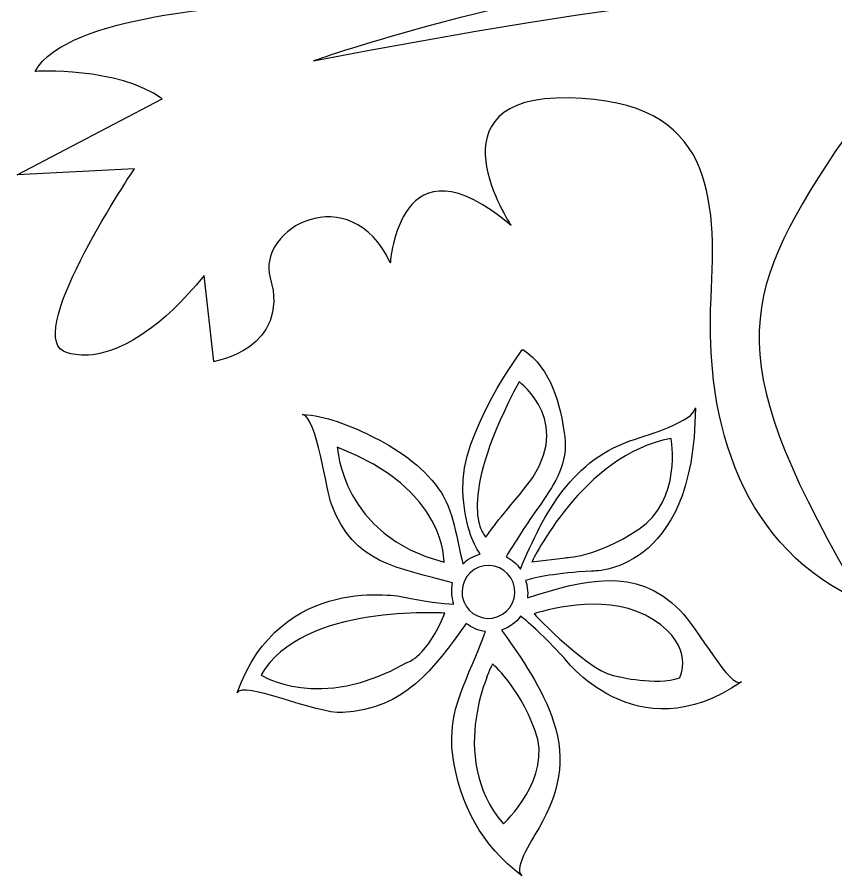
# Model space of a CAD drawing. Header units: centimetres. Extents: x -10.3 to 10.3, y -9.7 to 9.6.
# Drawn here: x -10.28 to -4.45, y -6.13 to -0.01 of the extents above; entities that cross this region are included whole.
import ezdxf

# ---------------------------------------------------------------- set-up
doc = ezdxf.new("R2010")
doc.units = ezdxf.units.CM
doc.header["$MEASUREMENT"] = 0
doc.layers.add('Camada 1', color=7, linetype='Continuous')

msp = doc.modelspace()

# ---------------------------------------------------------------- linework, layer by layer
at = {"layer": 'Camada 1'}
for points, knots in [([(0.39616, -0.19823), (-2.97984, 1.92381), (-3.66988, 1.50976), (-5.49201, 1.21197), (-5.49201, 1.21197), (-6.27422, 1.08418), (-6.82345, 2.49102), (-6.74934, 3.56322), (-6.74934, 3.56322), (-7.26845, 2.43424), (-7.39826, 0.90508), (-6.66451, 0.76562), (-6.66451, 0.76562), (-6.66491, 0.76554), (-9.04571, 1.21822), (-9.76133, 0.44651), (-9.76133, 0.44651), (-9.76133, 0.44651), (-9.24505, 0.53086), (-8.60918, 0.07355), (-8.60918, 0.07355), (-8.60918, 0.07355), (-9.9398, 0.01182), (-10.1535, -0.39709), (-10.1535, -0.39709), (-10.1535, -0.39709), (-9.5666, -0.36354), (-9.2487, -0.59214), (-9.2487, -0.59214), (-9.2487, -0.59214), (-10.28232, -1.13519), (-10.28232, -1.13519), (-10.28232, -1.13519), (-10.28232, -1.13519), (-9.44748, -1.09227), (-9.44748, -1.09227), (-9.44748, -1.09227), (-9.44748, -1.09227), (-10.22509, -2.24829), (-9.95241, -2.39074), (-9.95241, -2.39074), (-9.95241, -2.39074), (-9.57361, -2.6096), (-8.94906, -1.85274), (-8.94906, -1.85274), (-8.94906, -1.85274), (-8.88019, -2.46504), (-8.88019, -2.46504), (-8.88019, -2.46504), (-8.88019, -2.46504), (-8.33359, -2.37574), (-8.47871, -1.86938), (-8.47871, -1.86938), (-8.58052, -1.51439), (-7.90986, -1.15289), (-7.6235, -1.76093), (-7.6235, -1.76093), (-7.6235, -1.76093), (-7.55974, -0.81494), (-6.76265, -1.49547), (-6.76265, -1.49547), (-6.76265, -1.49547), (-7.38201, -0.56779), (-6.35009, -0.58599), (-6.35009, -0.58599), (-5.31816, -0.60454), (-5.30004, -1.28751), (-5.33771, -2.01101), (-5.33771, -2.01101), (-5.38512, -2.92152), (-5.11117, -3.80351), (-4.25308, -4.18036), (-4.25308, -4.18036), (-5.26355, -2.46615), (-5.15486, -2.02993), (-4.4494, -0.96128), (-4.4494, -0.96128), (-3.84959, -0.05238), (-2.92212, -1.14816), (-2.92212, -1.14816), (-2.92212, -1.14816), (-2.92212, -1.14816), (-0.42845, 0.38158), (0.53852, -0.95676), (0.53852, -0.95676), (0.53852, -0.95676), (0.43967, 1.36533), (-8.17027, -0.32234), (-8.17027, -0.32234), (-8.17025, -0.32237), (-3.21175, 1.45817), (0.39616, -0.19823)], [0, 0, 0, 0, 0.0416667, 0.0416667, 0.0416667, 0.0416667, 0.0833333, 0.0833333, 0.0833333, 0.0833333, 0.125, 0.125, 0.125, 0.125, 0.1666667, 0.1666667, 0.1666667, 0.1666667, 0.2083333, 0.2083333, 0.2083333, 0.2083333, 0.25, 0.25, 0.25, 0.25, 0.2916667, 0.2916667, 0.2916667, 0.2916667, 0.3333333, 0.3333333, 0.3333333, 0.3333333, 0.375, 0.375, 0.375, 0.375, 0.4166667, 0.4166667, 0.4166667, 0.4166667, 0.4583333, 0.4583333, 0.4583333, 0.4583333, 0.5, 0.5, 0.5, 0.5, 0.5416667, 0.5416667, 0.5416667, 0.5416667, 0.5833333, 0.5833333, 0.5833333, 0.5833333, 0.625, 0.625, 0.625, 0.625, 0.6666667, 0.6666667, 0.6666667, 0.6666667, 0.7083333, 0.7083333, 0.7083333, 0.7083333, 0.75, 0.75, 0.75, 0.75, 0.7916667, 0.7916667, 0.7916667, 0.7916667, 0.8333333, 0.8333333, 0.8333333, 0.8333333, 0.875, 0.875, 0.875, 0.875, 0.9166667, 0.9166667, 0.9166667, 0.9166667, 1, 1, 1, 1]), ([(-5.55897, -4.23844), (-5.87377, -3.91803), (-6.24959, -4.02333), (-6.64606, -4.14904), (-6.64606, -4.14904), (-6.64392, -4.12658), (-6.64355, -4.1038), (-6.6473, -4.08038), (-6.6473, -4.08038), (-6.6473, -4.08038), (-6.65169, -4.05395), (-6.65169, -4.05395), (-6.65169, -4.05395), (-6.6533, -4.04371), (-6.65685, -4.03437), (-6.65952, -4.02479), (-6.65952, -4.02479), (-6.58276, -4.00174), (-6.44219, -3.97365), (-6.18943, -3.95909), (-6.18943, -3.95909), (-6.18943, -3.95909), (-5.45503, -3.98528), (-5.44976, -2.79474), (-5.44976, -2.79474), (-5.45762, -2.89055), (-5.79488, -2.99215), (-5.87629, -3.01755), (-5.87629, -3.01755), (-6.32526, -3.15757), (-6.52634, -3.53968), (-6.69663, -3.94454), (-6.69663, -3.94454), (-6.72277, -3.90681), (-6.75801, -3.8763), (-6.79897, -3.85627), (-6.79897, -3.85627), (-6.71957, -3.7258), (-6.63503, -3.59931), (-6.54706, -3.47379), (-6.54706, -3.47379), (-6.44866, -3.33388), (-6.35566, -3.18111), (-6.38027, -3.00238), (-6.38027, -3.00238), (-6.41271, -2.76772), (-6.47168, -2.51967), (-6.68023, -2.37839), (-6.68023, -2.37839), (-6.68023, -2.37839), (-7.12907, -2.97706), (-7.10634, -3.38354), (-7.10634, -3.38354), (-7.09229, -3.63262), (-7.03898, -3.75528), (-6.98267, -3.83791), (-6.98267, -3.83791), (-7.03069, -3.84987), (-7.07297, -3.87379), (-7.10612, -3.90691), (-7.10612, -3.90691), (-7.15507, -3.72459), (-7.1665, -3.53022), (-7.27924, -3.372), (-7.27924, -3.372), (-7.39759, -3.206), (-7.58629, -3.07882), (-7.7674, -2.99134), (-7.7674, -2.99134), (-7.90826, -2.92321), (-8.08929, -2.84735), (-8.24807, -2.84344), (-8.24807, -2.84344), (-8.15192, -2.84569), (-8.07374, -3.40216), (-8.04368, -3.4822), (-8.04368, -3.4822), (-7.88205, -3.91262), (-7.56889, -3.93212), (-7.1796, -4.04248), (-7.1796, -4.04248), (-7.18621, -4.07394), (-7.18788, -4.10699), (-7.1824, -4.14053), (-7.1824, -4.14053), (-7.1824, -4.14053), (-7.17798, -4.16704), (-7.17798, -4.16704), (-7.17798, -4.16704), (-7.17642, -4.17701), (-7.17309, -4.18612), (-7.17036, -4.19564), (-7.17036, -4.19564), (-7.25497, -4.19), (-7.37295, -4.17527), (-7.53758, -4.14217), (-7.53758, -4.14217), (-7.53758, -4.14217), (-8.41026, -3.96315), (-8.71392, -4.82686), (-8.71392, -4.82686), (-8.68201, -4.73608), (-8.14422, -4.97892), (-7.96443, -4.96764), (-7.96443, -4.96764), (-7.51607, -4.93981), (-7.31723, -4.65834), (-7.08175, -4.33132), (-7.08175, -4.33132), (-7.04304, -4.36296), (-6.996, -4.38326), (-6.94517, -4.38932), (-6.94517, -4.38932), (-6.94977, -4.40067), (-6.95366, -4.4103), (-6.95562, -4.41586), (-6.95562, -4.41586), (-7.06021, -4.70947), (-7.22375, -4.94754), (-7.17824, -5.2729), (-7.17824, -5.2729), (-7.12868, -5.6258), (-6.9739, -5.91102), (-6.68635, -6.13079), (-6.68635, -6.13079), (-6.75493, -6.07835), (-6.59052, -5.83716), (-6.56342, -5.78887), (-6.56342, -5.78887), (-6.42372, -5.53963), (-6.36776, -5.3127), (-6.45991, -5.03311), (-6.45991, -5.03311), (-6.5391, -4.79255), (-6.68486, -4.58387), (-6.83094, -4.37893), (-6.83094, -4.37893), (-6.7749, -4.36089), (-6.72746, -4.32657), (-6.69468, -4.28098), (-6.69468, -4.28098), (-6.62676, -4.3335), (-6.52852, -4.42142), (-6.39165, -4.57009), (-6.39165, -4.57009), (-6.39165, -4.57009), (-5.87471, -5.26848), (-5.12136, -4.74823), (-5.12136, -4.74823), (-5.2006, -4.8028), (-5.4283, -4.3715), (-5.55897, -4.23844)], [0, 0, 0, 0, 0.025641, 0.025641, 0.025641, 0.025641, 0.0512821, 0.0512821, 0.0512821, 0.0512821, 0.0769231, 0.0769231, 0.0769231, 0.0769231, 0.1025641, 0.1025641, 0.1025641, 0.1025641, 0.1282051, 0.1282051, 0.1282051, 0.1282051, 0.1538462, 0.1538462, 0.1538462, 0.1538462, 0.1794872, 0.1794872, 0.1794872, 0.1794872, 0.2051282, 0.2051282, 0.2051282, 0.2051282, 0.2307692, 0.2307692, 0.2307692, 0.2307692, 0.2564103, 0.2564103, 0.2564103, 0.2564103, 0.2820513, 0.2820513, 0.2820513, 0.2820513, 0.3076923, 0.3076923, 0.3076923, 0.3076923, 0.3333333, 0.3333333, 0.3333333, 0.3333333, 0.3589744, 0.3589744, 0.3589744, 0.3589744, 0.3846154, 0.3846154, 0.3846154, 0.3846154, 0.4102564, 0.4102564, 0.4102564, 0.4102564, 0.4358974, 0.4358974, 0.4358974, 0.4358974, 0.4615385, 0.4615385, 0.4615385, 0.4615385, 0.4871795, 0.4871795, 0.4871795, 0.4871795, 0.5128205, 0.5128205, 0.5128205, 0.5128205, 0.5384615, 0.5384615, 0.5384615, 0.5384615, 0.5641026, 0.5641026, 0.5641026, 0.5641026, 0.5897436, 0.5897436, 0.5897436, 0.5897436, 0.6153846, 0.6153846, 0.6153846, 0.6153846, 0.6410256, 0.6410256, 0.6410256, 0.6410256, 0.6666667, 0.6666667, 0.6666667, 0.6666667, 0.6923077, 0.6923077, 0.6923077, 0.6923077, 0.7179487, 0.7179487, 0.7179487, 0.7179487, 0.7435897, 0.7435897, 0.7435897, 0.7435897, 0.7692308, 0.7692308, 0.7692308, 0.7692308, 0.7948718, 0.7948718, 0.7948718, 0.7948718, 0.8205128, 0.8205128, 0.8205128, 0.8205128, 0.8461538, 0.8461538, 0.8461538, 0.8461538, 0.8717949, 0.8717949, 0.8717949, 0.8717949, 0.8974359, 0.8974359, 0.8974359, 0.8974359, 0.9230769, 0.9230769, 0.9230769, 0.9230769, 0.9487179, 0.9487179, 0.9487179, 0.9487179, 1, 1, 1, 1]), ([(-6.7061, -2.60974), (-6.7061, -2.60974), (-6.28422, -2.91301), (-6.67173, -3.37592), (-6.67173, -3.37592), (-6.85091, -3.59023), (-6.91996, -3.68106), (-6.94245, -3.71731), (-6.94245, -3.71731), (-6.9869, -3.66826), (-7.13838, -3.42014), (-6.7061, -2.60974)], [0, 0, 0, 0, 0.25, 0.25, 0.25, 0.25, 0.5, 0.5, 0.5, 0.5, 1, 1, 1, 1]), ([(-5.62282, -3.014), (-5.62282, -3.014), (-5.54178, -3.45464), (-5.85338, -3.66001), (-5.85338, -3.66001), (-6.1649, -3.86538), (-6.37405, -3.86332), (-6.37405, -3.86332), (-6.37405, -3.86332), (-6.37405, -3.86332), (-6.61437, -3.89332), (-6.61437, -3.89332), (-6.61437, -3.89332), (-6.61434, -3.89332), (-6.24946, -3.12539), (-5.62282, -3.014)], [0, 0, 0, 0, 0.2, 0.2, 0.2, 0.2, 0.4, 0.4, 0.4, 0.4, 0.6, 0.6, 0.6, 0.6, 1, 1, 1, 1]), ([(-7.24056, -3.8958), (-7.97084, -3.70638), (-8.00132, -3.07562), (-8.00132, -3.07562), (-8.00132, -3.07562), (-7.21691, -3.37426), (-7.24056, -3.8958), (-7.24056, -3.8958)], [0, 0, 0, 0, 0.3333333, 0.3333333, 0.3333333, 0.3333333, 1, 1, 1, 1]), ([(-6.89414, -4.29321), (-6.99669, -4.30996), (-7.09345, -4.24043), (-7.11025, -4.13795), (-7.11025, -4.13795), (-7.12697, -4.03529), (-7.05744, -3.93856), (-6.95489, -3.92165), (-6.95489, -3.92165), (-6.85236, -3.90501), (-6.75563, -3.97443), (-6.7388, -4.07717), (-6.7388, -4.07717), (-6.72206, -4.17965), (-6.79159, -4.27646), (-6.89414, -4.29321)], [0, 0, 0, 0, 0.2, 0.2, 0.2, 0.2, 0.4, 0.4, 0.4, 0.4, 0.6, 0.6, 0.6, 0.6, 1, 1, 1, 1]), ([(-5.56196, -4.72025), (-5.73444, -4.77584), (-5.99963, -4.7102), (-5.99963, -4.7102), (-5.99963, -4.7102), (-6.1823, -4.70372), (-6.59936, -4.26321), (-6.59936, -4.26321), (-6.59936, -4.26321), (-6.4695, -4.22387), (-6.0522, -4.1102), (-5.74782, -4.30568), (-5.74782, -4.30568), (-5.44333, -4.50125), (-5.56196, -4.72025), (-5.56196, -4.72025)], [0, 0, 0, 0, 0.2, 0.2, 0.2, 0.2, 0.4, 0.4, 0.4, 0.4, 0.6, 0.6, 0.6, 0.6, 1, 1, 1, 1]), ([(-7.5052, -4.61118), (-8.13695, -4.96853), (-8.54414, -4.69934), (-8.54414, -4.69934), (-8.54414, -4.69934), (-8.25521, -4.1888), (-7.23585, -4.25833), (-7.23585, -4.25833), (-7.23585, -4.25833), (-7.35772, -4.5688), (-7.5052, -4.61118), (-7.5052, -4.61118)], [0, 0, 0, 0, 0.25, 0.25, 0.25, 0.25, 0.5, 0.5, 0.5, 0.5, 1, 1, 1, 1]), ([(-6.59016, -5.0972), (-6.46303, -5.43076), (-6.81768, -5.76117), (-6.81768, -5.76117), (-6.81768, -5.76117), (-7.23316, -5.275), (-6.89512, -4.62039), (-6.89512, -4.62039), (-6.89512, -4.62039), (-6.89512, -4.62039), (-6.71729, -4.76377), (-6.59016, -5.0972)], [0, 0, 0, 0, 0.25, 0.25, 0.25, 0.25, 0.5, 0.5, 0.5, 0.5, 1, 1, 1, 1])]:
    msp.add_open_spline(points, degree=3, knots=knots, dxfattribs=at)

doc.saveas('drawing.dxf')
